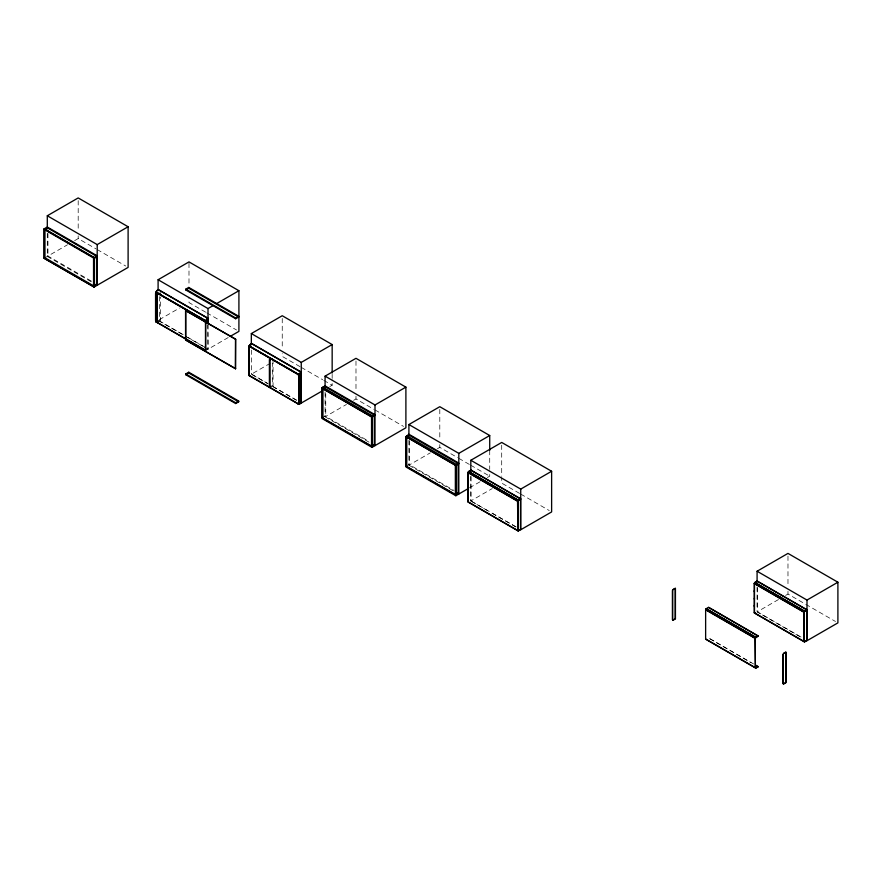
<?xml version="1.0" encoding="UTF-8"?>
<svg xmlns="http://www.w3.org/2000/svg" width="882" height="882" viewBox="0 0 882 882"><rect width="100%" height="100%" fill="white"/><g stroke="black" fill="none" stroke-linecap="round" stroke-linejoin="round"><path stroke-width="0.66" stroke-dasharray="4.41 3.31" d="M44.298 258.15L67.495 244.766M74.628 240.643L78.189 238.581L96.017 248.878M159.278 319.714L179.487 308.05M205.682 350.33L208.009 348.985L207.81 324.819M204.448 347.155L208.009 349.217L228.218 337.552M270.355 363.252L251.337 374.233L267.985 383.835M329.78 386.581L332.161 385.214L332.161 379.789M322.294 417.649L325.083 416.039L369.062 441.43M325.083 391.983L325.083 416.811L346.472 404.452M353.605 400.34L355.986 398.962L373.814 409.259M405.907 466.159L408.906 464.428L454.065 490.502M408.906 440.383L408.906 465.2L430.295 452.852M437.428 448.729L439.798 447.361L457.626 457.648M469.511 487.845L480.205 481.671M487.338 477.548L489.719 476.181L489.719 470.756M470.812 476.115L470.812 500.943L492.2 488.595M778.475 599.551L757.087 611.899L802.245 637.973M785.608 595.427L787.979 594.06L804.627 603.663M805.806 604.346L835.519 621.501M757.087 611.667L802.245 637.741M97.207 249.562L125.729 266.033M205.627 312.162L188.991 302.559L188.991 297.135M206.818 312.845L236.53 330M300.067 366.68L282.24 356.394L282.24 353.682M301.258 367.375L322.647 379.723M323.837 380.407L332.161 385.214M375.004 409.943L403.526 426.414M458.816 458.331L469.511 464.516M470.701 465.2L489.719 476.181M519.542 493.391L501.704 483.104L501.704 477.68M520.722 494.074L549.254 510.546M47.297 255.659L91.265 281.049M159.675 320.541L160.348 320.927L160.348 297.047M159.278 320.85L186.62 336.637M187.811 337.321L205.638 347.607M251.337 374.001L267.985 383.604M272.736 386.349L296.506 400.075M515.97 526.786L470.988 501.042M753.592 663.97L708.433 637.895L751.067 662.746M91.265 281.81L47.297 256.43L47.297 233.102M158.099 320.398L184.239 335.491M185.429 336.174L203.257 346.472M272.736 386.581L296.506 400.307M325.083 416.811L369.062 442.191M408.906 465.2L454.065 491.274M470.812 500.943L476.754 504.372M476.908 504.46L487.514 510.59M492.2 513.291L515.97 527.017M787.979 556.112L787.979 585.924M787.979 591.348L787.979 594.06M757.285 587.655L757.285 610.509M757.087 587.081L757.087 611.127M501.704 445.156L501.704 476.324M489.719 450.426L489.719 469.4M471.01 476.699L471.01 500.822M439.798 409.413L439.798 439.225M439.798 444.649L439.798 447.361M409.568 440.757L409.568 464.814M355.986 361.025L355.986 390.836M355.986 396.261L355.986 398.962M332.161 374.365L332.161 378.433M325.745 393.703L325.745 416.425M282.24 318.446L282.24 348.258M273.056 359.47L273.056 385.996L272.395 385.61L272.395 363.064M251.535 350.066L251.535 374.111M208.009 324.819L208.009 349.217M188.991 263.255L188.991 284.941M159.675 296.661L159.675 319.218M78.189 200.644L78.189 230.456M78.189 235.88L78.189 238.581M47.959 233.487L47.959 256.045"/><path stroke-width="1.32" d="M468.011 495.353L468.011 494.438M468.011 488.011L468.21 487.206M468.011 480.657L468.011 479.742M517.932 524.173L517.932 523.258M517.932 516.83L517.734 515.794M517.932 509.476L517.932 508.561M754.286 606.309L754.286 605.394M754.286 598.966L754.485 598.161M754.286 591.613L754.286 590.697M804.208 635.128L804.208 634.213M804.208 627.786L804.009 626.749M804.208 620.432L804.208 619.517M322.084 388.367L322.757 387.22L372.667 416.039L372.006 417.12L375.004 415.455L325.083 386.636L322.084 388.367L372.006 417.186M468.066 472.311L468.43 471.672M517.58 500.899L517.943 500.259M705.677 609.495L706.052 608.856M754.331 583.267L754.705 582.627M755.201 638.094L755.565 637.443M803.855 611.854L804.219 611.215M406.106 466.038L406.106 436.645L456.027 465.464L456.027 494.857L405.907 466.159L455.829 494.978L458.816 493.247L458.155 492.862L455.355 494.482L455.355 465.079L458.816 463.083L408.906 434.264L405.907 436.689L405.907 466.931L455.829 495.75L468.331 488.529M47.297 227.964L47.297 215.77L78.189 197.932L128.111 226.751L128.111 267.4L94.021 287.091L44.1 258.272L44.1 228.879L47.297 227.027L97.207 255.846L93.547 257.963L93.547 285.823L96.546 284.092L97.207 284.478L94.22 286.209L44.298 257.39M47.959 228.184L44.96 229.915L44.96 257.776M44.1 258.272L94.22 286.97L94.22 257.577L44.298 228.758L44.298 258.15M47.297 215.77L97.207 244.59L128.111 226.751M158.099 290.586L158.099 279.737L188.991 261.899L238.912 290.718L238.912 331.378L230.588 336.174M158.683 321.114L156.676 322.272L156.676 294.412L158.683 293.254M156.676 294.412L157.349 294.797L160.348 293.067M185.76 289.164L188.759 287.433L238.68 316.252L238.68 317.024L235.681 318.755L185.76 289.935L185.76 289.164L235.681 317.983L238.68 316.252M185.76 289.935L188.759 288.205L238.68 317.024M185.562 310.552L235.681 339.25L235.483 368.764L185.562 339.945L185.562 310.552L235.681 339.25M158.099 279.737L208.009 308.557L212.76 305.811M216.333 303.761L238.912 290.718M155.96 321.621L155.96 292.229L157.437 290.134A6.295 3.627 -60 0 1 158.297 289.539L208.009 318.248A6.295 3.627 -60 0 0 207.16 318.832L205.682 320.938L205.682 350.562L155.761 321.743L155.761 292.118L205.682 320.938L208.009 319.593L205.484 320.816L205.484 350.209M185.562 339.945L235.681 368.654M251.337 344.421L251.337 333.572L282.24 315.734L332.161 344.553L332.161 373.009M185.76 373.957L188.759 372.226L238.68 401.045L238.68 401.817L235.681 403.548L185.76 374.729L185.76 373.957L235.681 402.776L238.68 401.045M185.76 374.729L188.759 372.998L238.68 401.817M322.647 390.704L298.932 404.397L249.011 375.578L249.011 345.953L251.337 344.608M271.391 386.195L269.396 387.341L269.396 359.481L270.057 359.867L272.064 358.72M251.337 333.572L301.258 362.392L332.161 344.553M249.011 345.953L298.932 374.773L301.258 373.428L298.733 374.652L298.733 404.044L301.258 402.82L298.932 404.165L249.011 375.346M325.083 386.989L325.083 376.151L355.986 358.312L405.896 387.132L405.896 427.781L372.006 447.35L322.084 418.531L322.084 387.606L325.083 385.875L375.004 414.694L371.543 416.69L371.543 446.083L374.332 444.473L375.004 444.859L372.006 446.59L322.084 417.77L372.204 446.468L372.204 417.076L322.294 388.256L322.294 417.649M325.745 387.022L322.955 388.642L322.955 418.035M325.083 376.151L375.004 404.97L405.896 387.132M408.906 435.388L408.906 424.54L439.798 406.701L489.719 435.521L489.719 450.426M409.568 435.421L406.767 437.031L406.767 466.424M408.906 424.54L458.816 453.359L489.719 435.521M470.812 460.283L501.704 442.444L551.625 471.264L551.625 511.924L520.733 529.762L520.733 489.102L470.812 460.283L470.812 471.131M468.684 471.694L471.01 470.349M520.733 489.102L551.625 471.264M468.684 471.462L518.197 500.061L520.656 498.837L518.395 500.403L468.485 471.583L471.01 470.117L520.523 498.716M518.197 500.281L520.523 498.936L520.523 529.409L518.197 530.755M520.733 529.531L518.197 530.986L468.011 502.012L468.011 472.388L517.932 501.208L517.932 530.6L517.536 501.208L468.011 472.62M672.9 589.606L675.237 588.261L675.237 618.734L672.9 620.079M673.098 589.716L675.436 588.371L675.436 618.844L673.098 620.189M757.087 571.238L787.979 553.4L837.9 582.219L837.9 622.879L806.997 640.718L806.997 600.058L757.087 571.238L757.087 582.087M754.959 582.649L757.285 581.304M755.477 612.593L754.937 613.343M806.997 600.058L837.9 582.219M758.145 635.9L708.632 607.312L706.096 608.767L756.017 637.587L758.266 636.021L755.819 637.245L706.295 608.657M806.798 609.671L757.285 581.084L754.749 582.539L804.671 611.358L806.931 609.793L804.472 611.017L754.959 582.429M804.472 611.248L806.798 609.903L806.798 640.376L804.472 641.71M783.437 653.419L785.763 652.074L785.763 682.547L783.437 683.892M783.635 653.529L785.961 652.184L785.961 682.657L783.635 684.002M806.997 640.486L804.472 641.942L754.286 612.968L754.286 583.344L804.208 612.163L804.208 641.567M804.119 612.196L804.186 641.567M755.19 638.414L755.378 667.839L755.146 638.392L705.633 609.804M803.844 612.185L754.286 583.575M757.087 581.194L806.997 610.013M754.286 612.747L804.671 641.831M208.009 318.468L158.297 289.77A4.156 2.403 -60 0 0 156.445 291.358M251.535 343.605L301.258 372.303A4.156 2.403 -60 0 0 299.406 373.902M470.812 470.238L520.733 499.058M708.433 607.422L758.344 636.242M406.569 435.609L456.49 464.428L455.829 465.509L455.829 495.75M322.084 387.606L372.006 416.425L372.006 447.35M156.169 292.118L205.881 320.816M249.408 345.953L299.13 374.652M755.554 638.392L705.633 609.572L705.633 639.207L755.819 668.181L758.344 666.715L755.973 665.348M44.1 228.879L94.021 257.698L94.021 287.091M755.786 665.469L758.145 666.836M155.761 321.511L205.682 350.33M468.011 501.781L518.395 530.876M705.633 638.976L756.017 668.06M804.009 612.053L804.009 641.446M783.172 654.345L783.172 683.737M782.962 654.223L782.962 683.616M754.485 583.465L754.485 612.858M672.635 590.521L672.635 619.925M672.437 590.411L672.437 619.803M517.734 501.097L517.734 530.49M468.21 472.509L468.21 501.902M458.816 453.359L458.816 494.019M458.155 463.469L458.155 492.862M375.004 404.97L375.004 445.63M374.332 415.08L374.332 444.473M301.258 362.392L301.258 403.052M301.06 373.307L301.06 402.699M298.932 404.397L298.932 374.773L300.398 372.667A6.295 3.627 -60 0 1 301.258 372.083L251.535 343.374A6.295 3.627 -60 0 0 250.686 343.958L249.209 346.064L249.209 375.456M270.057 359.867L270.057 387.727M235.681 317.983L235.681 318.755M235.681 402.776L235.681 403.548M235.483 339.372L235.483 368.764M208.009 308.557L208.009 323.595M207.81 319.471L207.81 323.485M188.759 287.433L188.759 288.205M188.759 372.226L188.759 372.998M185.76 310.431L185.76 339.835M157.349 294.797L157.349 322.658M97.207 244.59L97.207 285.25M96.546 256.232L96.546 284.092M156.93 322.184A1.643 0.948 60 0 1 155.761 320.166M205.682 348.985A1.643 0.948 60 0 1 204.514 349.658M204.514 320.265A1.643 0.948 60 0 1 205.682 322.283M155.761 293.463A1.643 0.948 60 0 1 156.93 292.791M156.731 322.294A1.643 0.948 60 0 1 155.563 320.276L155.563 293.574A1.643 0.948 60 0 1 156.731 292.901L204.315 320.375A1.643 0.948 60 0 1 205.484 322.393M205.484 349.096A1.643 0.948 60 0 1 204.315 349.768M206.168 320.067A4.156 2.403 -60 0 1 207.998 318.578M249.694 345.193A4.156 2.403 -60 0 1 251.524 343.704M250.179 376.019A1.643 0.948 60 0 1 249.011 374.001M298.932 402.82A1.643 0.948 60 0 1 297.763 403.493M297.763 374.1A1.643 0.948 60 0 1 298.932 376.118M249.011 347.299A1.643 0.948 60 0 1 250.179 346.626M249.981 376.129A1.643 0.948 60 0 1 248.812 374.111L248.812 347.409A1.643 0.948 60 0 1 249.981 346.736L297.565 374.211A1.643 0.948 60 0 1 298.733 376.228M298.733 402.931A1.643 0.948 60 0 1 297.565 403.603M405.907 436.689L455.829 465.586L458.816 463.855L408.906 435.035L405.907 436.766M47.297 227.799L44.298 229.529L94.22 258.349L97.207 256.618L47.297 227.799"/></g></svg>
